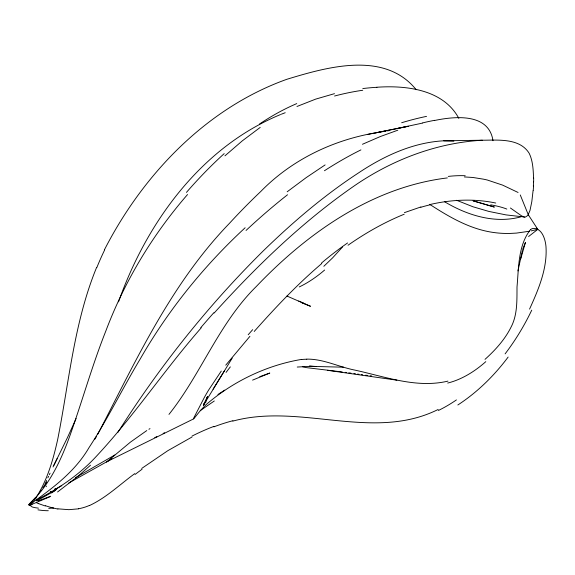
<?xml version="1.0" encoding="UTF-8"?>
<svg xmlns="http://www.w3.org/2000/svg" width="575" height="575" viewBox="0 0 575 575"><rect width="100%" height="100%" fill="white"/><g stroke="black" fill="none" stroke-linecap="round" stroke-linejoin="round"><path stroke-width="0.86" d="M533.528 182.023L533.363 186.278M533.061 190.735L531.81 201.667L530.006 210.407L527.886 215.402L525.342 217.106L506.014 214.899L488.894 211.435L473.017 206.784L456.629 200.287M522.366 250.657L517.938 270.933M193.631 418.923L193.725 418.097A16.416 10.098 -47.3 0 1 193.933 417.637L204.441 397.26A259.167 211.291 -33 0 1 208.56 390.137L221.26 371.083M520.663 259.03L525.413 242.521L522.596 249.457M118.543 301.846C146.546 222.654 200.984 147.329 280.578 114.526M96.593 267.454C74.067 322.295 69.137 381.786 57.701 439.401C53.166 459.813 47.279 480.441 35.743 498.108M207.611 396.477L205.634 401.213L207.611 396.47L205.634 401.213L206.928 398.231M45.094 483.978L45.497 483.014M76.108 418.557L67.476 437.568L53.82 465.376M45.77 482.382L46.05 481.742M46.331 481.11L46.618 480.477M529.561 309.106C538.48 289.433 547.551 268.353 545.955 246.287C545.294 239.042 541.837 227.607 532.738 228.498A10.206 6.842 -78.3 0 0 530.538 229.612M47.854 477.811L48.595 476.265M49.328 474.72L50.068 473.168M53.044 466.972L57.256 458.404M104.463 249.722C142.902 174.671 206.231 108.136 286.824 79.3C327.419 66.944 384.618 50.593 416.207 89.714M203.55 404.915L205.627 401.134M203.521 404.98L205.929 400.638L203.493 404.944M203.37 405.231L205.929 400.638M97.829 434.154C135.959 360.59 171.091 283.698 229.439 223.344A445.107 256.982 -60 0 1 260.734 191.525C291.424 160.037 332.4 140.207 375.525 132.854L408.272 126.277L367.562 134.464M94.832 439.264L96.341 436.72M232.207 358.124L204.477 403.485M213.081 389.203L224.552 370.631M35.442 498.568L34.234 500.3M117.904 432.357C159.347 366.778 207.963 305.634 263.106 251.045C292.632 222.324 324.092 195.371 358.642 172.831C384.007 155.918 412.886 142.485 443.728 140.803L482.303 140.221C497.914 140.214 519.62 137.813 529.208 153.345C532.896 160.978 533.233 169.704 533.55 178.027M40.25 491.532L41.256 490.065M42.766 487.866L46.791 481.994M225.738 365.183L249.924 336.325M201.207 327.851C164.385 369.833 133.515 416.789 95.234 457.506C78.991 474.885 59.182 488.276 38.123 499.064M187.558 194.508C152.483 234.859 124.538 281.326 105.685 331.38C91.993 365.851 82.124 401.652 69.604 436.533C60.684 461.021 49.148 485.516 29.735 503.456A2.667 0.546 -49.7 0 0 29.232 504.088L28.757 504.979L29.332 505.31M342.499 247.006L332.594 257.88L323.833 266.297M168.971 414.395C201.243 373.887 218.888 323.236 256.342 286.451C307.28 233.019 372.363 187.004 447.364 177.919M193.904 418.636L194.084 418.427A17.408 10.702 -47.3 0 0 194.343 418.118L198.138 413.346A61.69 39.883 -46.9 0 1 206.217 404.548C233.012 381.39 266.743 365.204 301.695 359.382M254.208 331.466C275.389 307.532 297.404 284.23 321.784 263.515M214.137 313.044C255.825 267.008 300.754 223.316 351.749 187.623C390.058 160.648 435.318 142.916 482.303 140.221M106.468 462.149L109.473 460.187M35.607 497.512L28.807 504.67L33.249 501.932M90.519 465.204L77.546 476.639L57.565 491.977M245.144 227.75C203.888 265.894 168.259 310.069 140.293 358.829C122.662 388.154 107.69 419.046 88.967 447.709C74.987 471.737 52.641 488.232 30.561 503.937A2.667 2.235 -78.7 0 0 30.137 504.62M224.94 155.839L242.348 140.817L260.195 127.427M485.012 359.353C495.305 350.096 504.843 339.602 511.053 327.125C517.558 314.755 516.896 300.466 517.011 286.925C518.779 267.777 518.003 245.309 530.531 229.583M68.806 482.964L107.173 461.538L130.388 442.168L146.776 430.574M528.59 236.533L537.776 229.353L528.296 214.755L520.274 194.968M287.184 191.777L306.144 177.653L325.119 164.91M37.296 499.639L36.534 500.293A2.753 2.645 -83.3 0 0 36.318 500.509M134.737 473.649C119.859 484.473 106.368 497.684 89.528 505.526M141.716 468.431L167.814 450.685L192.021 437M32.265 503.916L30.108 505.425L32.056 506.884A19.09 14.835 -88.3 0 0 32.617 507.092L34.062 507.452A51.7 40.444 -81.3 0 0 35.513 507.739L38.453 508.149M200.229 410.622L214.31 400.976M204.355 403.19L205.864 402.22M217.932 394.479L224.724 390.13M55.48 488.621L55.962 488.333M148.911 429.273L149.989 428.634M54.517 489.196L54.999 488.908M54.848 489.634L61.769 485.631M75.318 477.803L114.82 454.976M50.916 491.28L50.312 491.618M36.699 500.89L55.495 490.396M163.113 433.471L164.515 432.745M107.173 461.538L193.38 419.003M154.747 437.647L156.838 436.633M438.172 409.465C372.967 441.959 300.416 402.608 232.818 421.116M362.437 144.282L380.42 136.505L397.799 130.209M49.845 496.793L30.073 505.13A1.172 0.963 -77.5 0 1 30.159 504.627M296.959 106.483L315.668 99.123L334.492 93.66M252.583 380.125L269.797 373.053L259.771 376.675M281.348 114.209L285.207 112.722M404.397 212.649L420.893 206.95M38.41 500.811L50.679 496.218M447.939 381.124C415.919 388.722 383.971 376.187 352.813 369.668C337.432 366.282 322.798 358.901 306.777 359.123M531.192 230.891L537.776 229.353L536.432 228.196M520.533 216.962C494.442 223.862 467.209 215.258 444.727 201.825M430.625 204.377C451.914 199.525 474.31 198.512 495.743 203.033M397.433 128.455L422.661 123.057M434.527 120.498C454.94 116.229 488.879 112.887 492.998 140.717M375.525 132.854L385.796 131.122M529.575 231.222L516.415 233.098L509.845 233.45A56.832 31.79 1 0 1 491.582 232.185C468.884 228.541 448.687 216.653 429.683 204.326M78.638 508.832L68.914 509.673L57.924 508.839M387.363 130.877L388.93 130.662M53.669 507.977L48.717 508.379M30.346 505.303L29.605 505.332A19.09 5.031 -42 0 1 29.282 505.36M297.246 367.044L310.09 366.347L343.606 367.195M376.92 87.242C406.367 85.193 443.404 89.528 458.85 118.392M443.728 140.803L453.883 141.162M310.09 366.347L316.437 366.512L309.328 366.016M464.377 176.935L472.909 177.474L483.518 179.177A348.572 153.856 -42.2 0 1 487.327 180.025L502.6 185.114L518.082 192.474M370.077 375.734L371.565 375.906M342.247 371.96L306.82 367.677A231.876 133.86 -60 0 1 302.543 366.742M365.621 375.188L367.842 375.468M345.173 372.341L346.632 372.543M361.215 374.591L362.674 374.792M327.47 370.3L396.865 380.176M357.557 374.081L359.016 374.289M348.824 372.844L351.002 373.146M353.912 373.563L355.372 373.772M45.26 505.971L38.762 503.707M301.832 302.788L310.507 306.281L286.947 296.046M298.713 301.041L304.779 303.701M510.42 207.999L521.432 215.783L523.89 216.969A63.969 16.517 -79.1 0 0 524.565 217.106M31.23 504.713A51.7 14.821 -46.4 0 1 30.734 504.793M48.286 510.729A98.9 75.756 -63.7 0 1 37.957 509.831M46.201 486.68A17.379 10.839 -89.1 0 1 46.403 486.105M362.803 88.557A427.599 300.128 -76.6 0 1 376.912 87.292M334.564 96.025A436.482 306.928 -77.2 0 1 362.739 90.261M259.454 124.071A296.52 201.149 -72.2 0 1 296.757 103.601M186.437 192.402A386.342 247.523 -68 0 1 224.2 153.618M96.83 267.576A240.515 192.726 -79.3 0 1 104.679 249.866M36.117 497.849A14.181 2.444 -51.5 0 1 35.801 498.331M324.623 270.042A106.821 59.002 -58.8 0 1 299.273 286.932M51.714 492.948A17.379 7.576 -35 0 1 56.724 489.296M422.776 122.856A427.599 175.073 -47.1 0 1 434.635 120.312M401.666 122.727A436.482 177.136 -46.7 0 1 426.542 116.373M324.444 170.746A296.52 133.716 -50 0 1 360.92 149.895M246.05 230.446A386.342 194.436 -52.9 0 1 287.543 194.745M38.769 503.671A8.97 8.366 -84.3 0 1 36.599 502.758M57.895 509.04A106.03 97.247 -85.3 0 1 45.346 505.677M89.492 505.411A49.321 44.512 -55.4 0 1 78.631 508.731M135.118 474.425A392.66 277.445 -49.7 0 1 142.068 469.222M192.021 436.08A189.772 108.847 -44.8 0 1 213.965 426.363M213.893 426.844A174.958 98.814 -44.3 0 1 232.932 420.713M456.421 399.912A159.412 120.887 -71 0 1 438.373 410.493M508.135 357.061A182.785 135.923 -69 0 1 457.844 404.98M531.753 310.126A168.101 110.997 -64 0 1 505.109 353.862M533.514 186.063A51.843 12.83 -79.4 0 1 533.219 190.555M533.643 177.812A47.423 10.479 -80.3 0 1 533.629 181.822M200.783 327.664A240.515 63.818 -48.2 0 1 213.807 312.757M301.659 359.504A88.859 59.045 -48.5 0 1 306.741 359.231M485.796 361.653A106.821 68.439 -64.8 0 1 447.717 383.058M109.458 460.115A83.059 46.158 -40.9 0 1 111.981 458.512M448.284 176.403A221.821 100.373 -43.9 0 1 465.218 175.734M490.748 204.844A166.606 40.631 -11.2 0 1 506.819 209.063M420.821 207.287A213.052 125.997 -51.3 0 1 430.546 204.693M348.04 245.23A247.595 148.178 -52 0 1 404.225 214.216M321.569 262.983A247.336 151.548 -52.9 0 1 347.573 242.966M248.199 334.736A299.748 56.882 -48.8 0 1 252.669 329.669M226.076 372.399A153.18 68.813 -46.9 0 1 230.331 366.879M494.227 207.029L473.175 200.862L494.227 207.029"/></g></svg>
